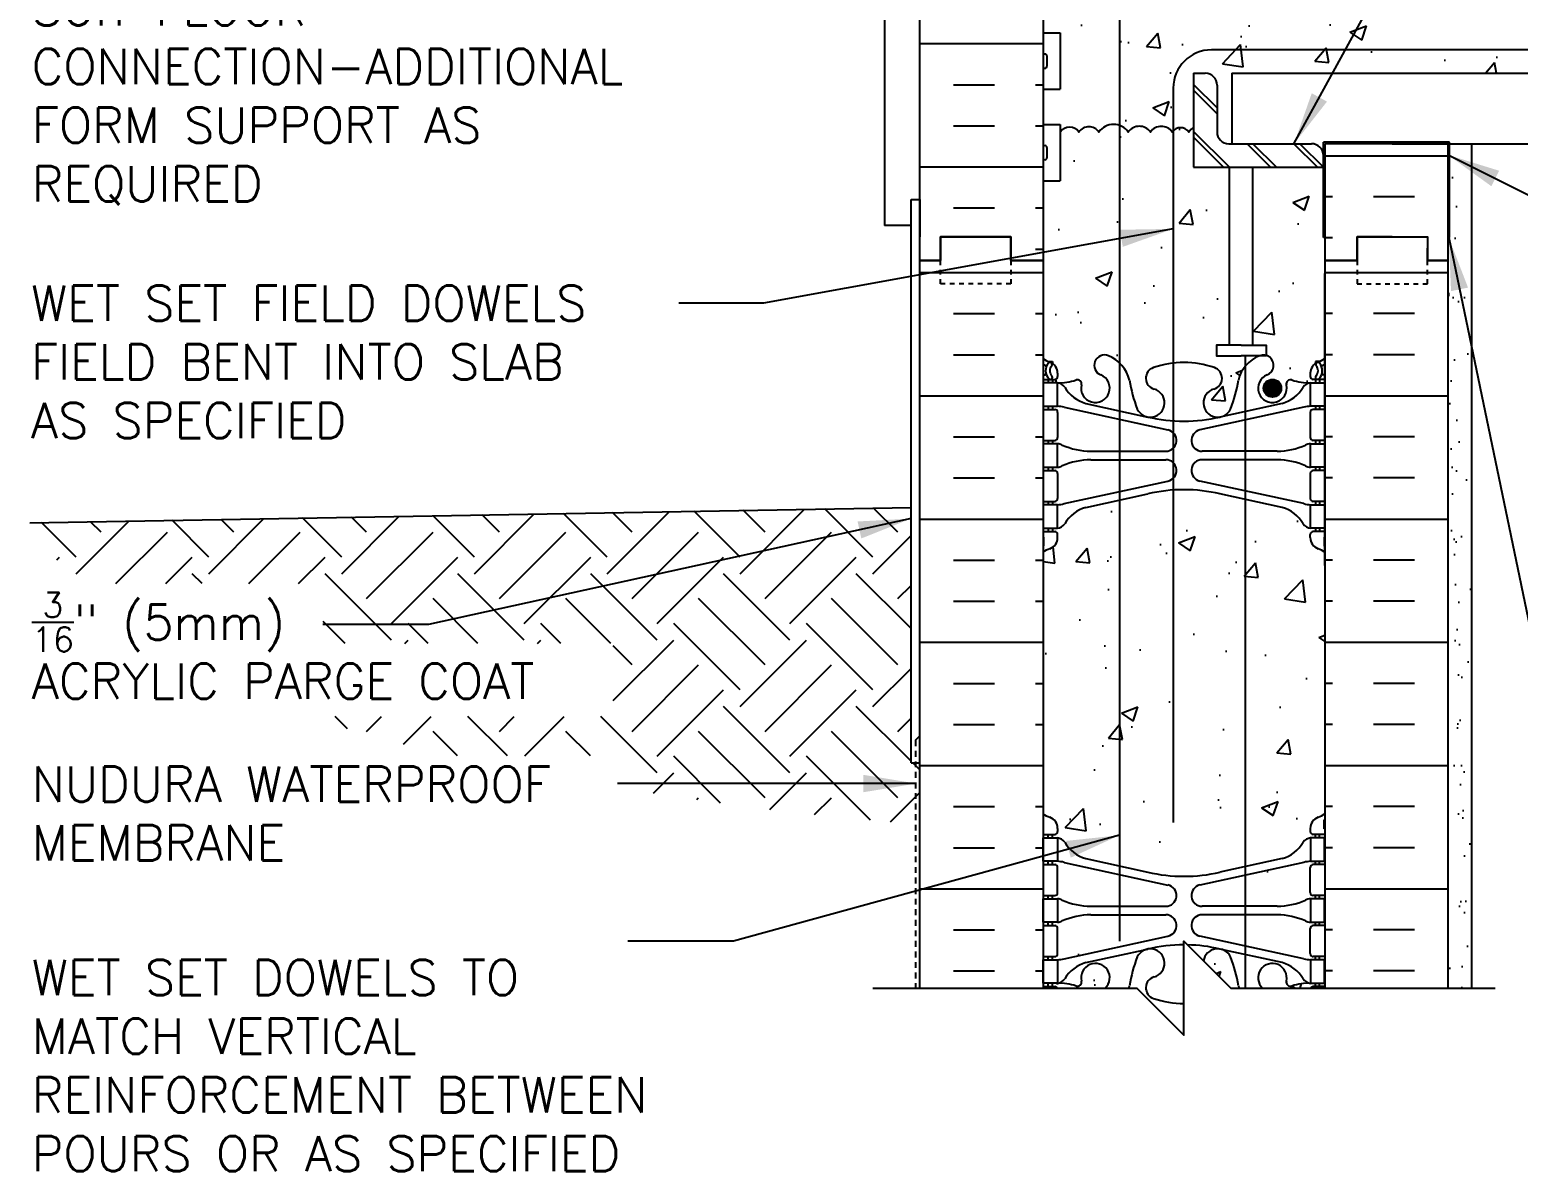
# Model space of a CAD drawing. Header units: inches. Extents: x 94.1 to 143.6, y 81.8 to 163.2.
# Drawn here: x 94.12 to 125.82, y 121.15 to 145.46 of the extents above; entities that cross this region are included whole.
import ezdxf

# ---------------------------------------------------------------- set-up
doc = ezdxf.new("R2010")
doc.units = ezdxf.units.IN
doc.header["$LTSCALE"] = 0.5
doc.header["$MEASUREMENT"] = 0
doc.linetypes.add('DASHED2', pattern=[0.375, 0.25, -0.125])
for name, color, linetype in [('HATCH', 12, 'Continuous'), ('line25', 2, 'Continuous'), ('LINE3', 3, 'Continuous'), ('LINE50', 5, 'Continuous'), ('LINE9', 9, 'Continuous'), ('TEXT', 4, 'Continuous'), ('Web_Edge', 9, 'Continuous')]:
    doc.layers.add(name, color=color, linetype=linetype)
doc.styles.add('DIM', font='romans.shx', dxfattribs={"width": 0.7})
doc.styles.add('ROMANS', font='romans.shx', dxfattribs={"height": 0.75})
doc.dimstyles.new('ext_12', dxfattribs={"dimscale": 12, "dimtxt": 0.09375, "dimasz": 0.09375, "dimexe": 0.09375, "dimexo": 0.0625, "dimgap": 0.0625, "dimtad": 1, "dimdec": 1, "dimzin": 3, "dimdsep": 46, "dimlunit": 4, "dimtxsty": 'DIM', "dimcen": 0.09, "dimdle": 0.09375, "dimclrt": 4, "dimadec": 0, "dimazin": 0, "dimtfac": 1, "dimtdec": 1, "dimtmove": 2, "dimatfit": 3, "dimfxl": 1, "dimfrac": 2, "dimtolj": 1, "dimtzin": 0, "dimarcsym": 0})
pattern_1 = [(50, (0, 5.5296), (3.5863, -0.31376), [0.375, -4.125]), (355, (0, 5.5296), (-0.69376, 3.76096), [0.3, -3.3]), (100.4514, (0.299, 5.5034), (2.89255, 3.4472), [0.3187, -3.50571]), (46.1842, (0, 6.5296), (5.3362, -0.8276), [0.5625, -6.1875]), (96.6356, (0.4447, 6.4606), (4.67331, 4.87059), [0.47805, -5.25856]), (351.1842, (0, 6.5296), (4.67331, 4.8706), [0.45, -4.95]), (21, (0.5, 6.2796), (2.984535, -2.013094), [0.375, -4.125]), (326, (0.5, 6.2796), (1.21658, 3.62575), [0.3, -3.3]), (71.4514, (0.7487, 6.1118), (4.20111, 1.61265), [0.3187, -3.50571]), (37.5, (0, 5.5296), (0.060799, 1.664469), [0, -3.26, 0, -3.35, 0, -3.3125]), (7.5, (0, 5.5296), (1.315348, 1.972059), [0, -1.91, 0, -3.185, 0, -1.2625]), (327.5, (-1.115, 5.5296), (2.669112, -0.112774), [0, -1.25, 0, -3.9, 0, -5.175]), (317.5, (-1.615, 5.5296), (2.91593, 0.500525), [0, -1.625, 0, -2.59, 0, -3.675])]

# ---------------------------------------------------------------- blocks, each defined once
blk = doc.blocks.new('Cutline')
at = {"layer": 'LINE9'}
blk.add_lwpolyline([(-12.25, 0), (-6.625, 0), (-5.625, -1), (-5.625, 1), (-4.625, 0), (1, 0)], dxfattribs=at)

msp = doc.modelspace()

# ---------------------------------------------------------------- hatches: boundary and pattern name
at = {"layer": 'HATCH'}
h = msp.add_hatch(dxfattribs=at)
h.set_pattern_fill('AR-CONC', color=256, scale=0.5)
h.paths.add_polyline_path([(121.337, 156.848), (121.702, 156.848), (121.702, 158.543), (121.702, 160.632, 0.064398), (121.592, 160.698), (121.502, 160.698), (121.502, 160.74, -0.249069), (121.392, 160.947), (121.392, 161.043), (120.378, 161.043, 0.094254), (120.474, 160.982, -1), (120.31, 160.573, -0.2257), (119.876, 161.043), (119.702, 161.043), (119.119, 161.626, 0.380915), (119.338, 161.284, -0.735593), (119.351, 160.826, -0.082755), (118.702, 160.718), (118.702, 160.043), (117.702, 161.043), (117.528, 161.043, -0.2257), (117.094, 160.573, -1), (116.93, 160.982, 0.094254), (117.026, 161.043), (116.005, 161.043, -0.119718), (116.012, 161.014), (116.012, 160.947, -0.249069), (115.902, 160.74), (115.902, 160.698), (115.812, 160.698, 0.064398), (115.702, 160.632), (115.702, 158.543), (115.702, 156.848), (116.067, 156.848), (116.067, 155.648), (115.702, 155.648), (115.702, 155.314), (115.771, 155.525, -0.725737), (115.877, 155.544), (115.926, 155.394), (116.052, 155.394, -0.414214), (116.102, 155.344), (116.102, 155.314), (116.202, 155.314), (116.202, 153.799, 0.258958), (116.461, 153.332, -0.31131), (116.518, 153.202, 2.127293), (116.93, 153.426, -1), (117.094, 153.835, -0.325306), (117.56, 153.093, 0.10488), (117.733, 152.281, 1.422913), (118.066, 152.748, -0.735593), (118.054, 153.206, -0.082755), (118.702, 153.314, -0.082755), (119.351, 153.206, -0.735593), (119.338, 152.748, 1.422913), (119.671, 152.281, 0.10488), (119.844, 153.093, -0.325306), (120.31, 153.835, -1), (120.474, 153.426, 2.127293), (120.886, 153.202, -0.31131), (120.943, 153.332, 0.258958), (121.202, 153.799), (121.202, 155.314), (121.302, 155.314), (121.302, 155.344, -0.414214), (121.352, 155.394), (121.478, 155.394), (121.521, 155.525, -0.725737), (121.627, 155.544), (121.702, 155.314), (121.702, 155.648), (121.337, 155.648)])
h.paths.add_polyline_path([(121.202, 148.496, 0.291097), (120.914, 148.949), (119.656, 149.538, 0.093369), (118.849, 149.745, 0.016332), (118.702, 149.75, 0.109869), (117.748, 149.538), (116.49, 148.949, 0.291097), (116.202, 148.496), (116.202, 147.355), (116.322, 147.155), (116.322, 147.043), (116.322, 146.952, -0.026985), (116.382, 146.927, -0.520567), (116.741, 146.784, -0.520567), (117.083, 146.931, -0.520567), (117.656, 146.891, -0.520567), (117.937, 147.012, -0.520567), (118.299, 147.168, -0.362673), (118.953, 147.268, -0.132818), (119.138, 147.073, -0.520567), (119.443, 146.951, -0.520567), (119.933, 146.995, -0.520567), (120.278, 147.044, -0.520567), (120.877, 147.065, -0.223247), (121.093, 147.173), (121.202, 147.355)])
h.paths.add_polyline_path([(132.765, 145.778), (132.765, 147.028), (121.337, 147.028), (121.337, 147.043, 0.513851), (120.877, 147.065, 0.520567), (120.278, 147.044, 0.520567), (119.933, 146.995, 0.520567), (119.443, 146.951, 0.520567), (119.138, 147.073, 0.132818), (118.953, 147.268, 0.362673), (118.299, 147.168, 0.520567), (117.937, 147.012, 0.520567), (117.656, 146.891, 0.520567), (117.083, 146.931, 0.520567), (116.741, 146.784, 0.520567), (116.382, 146.927, 0.026985), (116.322, 146.952, 0.108139), (116.067, 146.986), (116.067, 146.138), (115.702, 146.138), (115.702, 145.388), (116.067, 145.388), (116.067, 144.188), (115.702, 144.188), (115.702, 143.438), (116.067, 143.438), (116.067, 143.277, -0.522376), (116.467, 143.278, -0.520567), (116.89, 143.278, -0.520567), (117.516, 143.278, -0.520567), (117.988, 143.278, -0.520567), (118.451, 143.278, -0.520567), (118.805, 143.278, -0.108934), (118.907, 143.371), (118.907, 144.528), (119.157, 144.528, -0.414214), (119.407, 144.278), (119.407, 143.278, 0.414214), (119.657, 143.028), (119.721, 143.028), (119.721, 144.528), (133.515, 144.528), (133.765, 144.778), (131.765, 144.778)])
h.paths.add_polyline_path([(119.671, 142.528), (118.907, 142.528), (118.907, 143.371, 0.108934), (118.805, 143.278, 0.520567), (118.451, 143.278, 0.520567), (117.988, 143.278, 0.520567), (117.516, 143.278, 0.520567), (116.89, 143.278, 0.520567), (116.467, 143.278, 0.522376), (116.067, 143.277), (116.067, 142.238), (115.702, 142.238), (115.702, 140.543), (115.702, 138.454, 0.064398), (115.812, 138.388), (115.902, 138.388), (115.902, 138.346, -0.249069), (116.012, 138.139), (116.012, 138.072, -0.414214), (115.95, 138.009), (115.902, 138.009), (115.902, 137.939), (116.007, 137.939, 0.10046), (116.401, 137.996, -0.601435), (116.52, 137.891, 2.182095), (116.93, 138.104, -1), (117.094, 138.513, -0.24438), (117.542, 137.992, 0.053157), (117.708, 137.378, 1.553132), (118.066, 137.802, -0.735593), (118.054, 138.26, -0.082755), (118.702, 138.369, -0.082755), (119.351, 138.26, -0.735593), (119.338, 137.802, 1.553132), (119.696, 137.378, 0.053157), (119.862, 137.992, -0.24062), (120.301, 138.509), (120.19, 138.509), (119.921, 138.509), (119.392, 138.509), (119.392, 138.736), (119.671, 138.736)])
h.paths.add_polyline_path([(142.568, 146.028), (142.568, 147.028), (134.13, 147.028), (134.13, 146.278), (133.377, 145.525), (142.068, 145.528)])
h.paths.add_polyline_path([(142.068, 145.528), (133.377, 145.525), (133.13, 145.278), (135.13, 145.278), (134.38, 144.528), (143.068, 144.528), (143.568, 145.028), (141.568, 145.028)])
h.paths.add_polyline_path([(121.702, 141.028), (121.671, 141.028), (121.671, 142.528), (120.171, 142.528), (120.171, 138.736), (120.45, 138.736), (120.45, 138.521, -0.72044), (120.474, 138.104, 2.182095), (120.884, 137.891, -0.601435), (121.003, 137.996, 0.10046), (121.397, 137.939), (121.502, 137.939), (121.502, 138.009), (121.455, 138.009, -0.414214), (121.392, 138.072), (121.392, 138.139, -0.249069), (121.502, 138.346), (121.502, 138.388), (121.592, 138.388, 0.064398), (121.702, 138.454)])
h.paths.add_polyline_path([(121.702, 134.324, 0.082415), (121.559, 134.403, -0.317837), (121.392, 134.639), (121.392, 134.707, -0.414214), (121.455, 134.769), (121.502, 134.769), (121.502, 134.839), (121.397, 134.839, -0.188973), (121.241, 134.934, 0.196323), (120.792, 135.28), (119.47, 135.571, 0.057795), (118.702, 135.66, 0.057795), (117.934, 135.571), (116.612, 135.28, 0.196323), (116.163, 134.934, -0.188973), (116.007, 134.839), (115.902, 134.839), (115.902, 134.769), (115.95, 134.769, -0.414214), (116.012, 134.707), (116.012, 134.639, -0.317837), (115.845, 134.403, 0.082415), (115.702, 134.324), (115.702, 128.762, 0.082415), (115.845, 128.683, -0.317837), (116.012, 128.447), (116.012, 128.379, -0.414214), (115.95, 128.317), (115.902, 128.317), (115.902, 128.247), (116.007, 128.247, -0.188973), (116.163, 128.152, 0.196323), (116.612, 127.806), (117.934, 127.515, 0.057795), (118.702, 127.426, 0.057795), (119.47, 127.515), (120.792, 127.806, 0.196323), (121.241, 128.152, -0.188973), (121.397, 128.247), (121.502, 128.247), (121.502, 128.317), (121.455, 128.317, -0.414214), (121.392, 128.379), (121.392, 128.447, -0.317837), (121.559, 128.683, 0.082415), (121.702, 128.762)])
h.paths.add_polyline_path([(119.696, 125.708, 0.223253), (119.496, 125.873), (119.476, 125.877, 0.421243), (119.119, 125.626), (119.702, 125.043), (119.876, 125.043, -0.017704), (119.862, 125.094, 0.053157)])
h.paths.add_polyline_path([(120.884, 125.195, 1.731684), (120.378, 125.043), (121.399, 125.043, -0.280582), (121.455, 125.077), (121.502, 125.077), (121.502, 125.147), (121.397, 125.147, 0.10046), (121.003, 125.09, -0.601435)])
h.paths.add_polyline_path([(116.52, 125.195, -0.601435), (116.401, 125.09, 0.10046), (116.007, 125.147), (115.902, 125.147), (115.902, 125.077), (115.95, 125.077, -0.280582), (116.005, 125.043), (117.026, 125.043, 1.731684)])
h.paths.add_polyline_path([(117.928, 125.877), (117.908, 125.873, 0.223253), (117.708, 125.708, 0.053157), (117.542, 125.094, -0.017704), (117.528, 125.043), (117.702, 125.043), (118.702, 124.043), (118.702, 124.718, -0.082755), (118.054, 124.826, -0.735593), (118.066, 125.284, 0.955472)])
h = msp.add_hatch(dxfattribs=at)
h.set_pattern_fill('INSUL', color=256, scale=7, style=0)
h.set_pattern_definition([(0, (-2810.4594, -256.4665), (0, 2.625), []), (0, (-2810.4594, -255.5915), (0, 2.625), [0.875, -0.875]), (0, (-2810.4594, -254.7165), (0, 2.625), [0.875, -0.875])])
h.paths.add_polyline_path([(113.077, 140.543), (113.515, 140.543), (113.515, 141.043), (115.015, 141.043), (115.015, 140.543), (115.702, 140.543), (115.702, 158.543), (115.015, 158.543), (115.015, 159.043), (113.515, 159.043), (113.515, 158.543), (113.077, 158.543)])
h = msp.add_hatch(dxfattribs=at)
h.set_pattern_fill('INSUL', color=256, scale=7, style=0)
h.set_pattern_definition([(180, (3047.8637, -256.229), (0, 2.625), []), (180, (3047.8637, -255.354), (0, 2.625), [0.875, -0.875]), (180, (3047.8637, -254.479), (0, 2.625), [0.875, -0.875])])
h.paths.add_polyline_path([(124.327, 143.041), (121.702, 143.041), (121.702, 140.781), (122.39, 140.781), (122.39, 141.281), (123.89, 141.281), (123.89, 140.781), (124.327, 140.781)])
h = msp.add_hatch(dxfattribs=at)
h.set_pattern_fill('AR-SAND', color=256, scale=0.5, style=0)
h.set_pattern_definition([(37.5, (0, 5.5296), (-0.0314967, 0.963412), [0, -0.76, 0, -0.85, 0, -0.8125]), (7.5, (0, 5.5296), (0.884888, 1.411073), [0, -0.41, 0, -0.685, 0, -0.2625]), (327.5, (-0.615, 5.5296), (1.557071, 0.0028295), [0, -0.25, 0, -0.9, 0, -1.175]), (317.5, (-0.615, 5.5296), (1.503063, 0.438838), [0, -0.125, 0, -0.59, 0, -0.675])])
h.paths.add_polyline_path([(124.827, 143.028), (124.327, 143.028), (124.327, 134.043), (124.327, 125.043), (124.827, 125.043)])
h = msp.add_hatch(dxfattribs=at)
h.set_pattern_fill('INSUL', color=256, scale=7, style=0)
h.set_pattern_definition([(0, (-2810.4594, -274.4665), (0, 2.625), []), (0, (-2810.4594, -273.5915), (0, 2.625), [0.875, -0.875]), (0, (-2810.4594, -272.7165), (0, 2.625), [0.875, -0.875])])
h.paths.add_polyline_path([(113.077, 125.043), (115.702, 125.043), (115.702, 140.543), (115.015, 140.543), (115.015, 141.043), (113.515, 141.043), (113.515, 140.543), (113.077, 140.543)])
h = msp.add_hatch(dxfattribs=at)
h.set_pattern_fill('INSUL', color=256, scale=7, style=0)
h.set_pattern_definition([(180, (3047.8637, -274.4665), (0, 2.625), []), (180, (3047.8637, -273.5915), (0, 2.625), [0.875, -0.875]), (180, (3047.8637, -272.7165), (0, 2.625), [0.875, -0.875])])
h.paths.add_polyline_path([(121.702, 125.043), (124.327, 125.043), (124.327, 140.543), (123.89, 140.543), (123.89, 141.043), (122.39, 141.043), (122.39, 140.543), (121.702, 140.543)])
h = msp.add_hatch(dxfattribs=at)
h.set_pattern_fill('EARTH', color=256, scale=8, angle=45, style=0)
h.set_pattern_definition([(45, (0, 5.5296), (2e-16, 2.828427), [2, -2]), (45, (-0.5303, 6.06), (2e-16, 2.828427), [2, -2]), (45, (-1.0607, 6.5902), (2e-16, 2.828427), [2, -2]), (135, (-1.0607, 6.9438), (-2.828427, 4e-16), [2, -2]), (135, (-0.5303, 7.4741), (-2.828427, 4e-16), [2, -2]), (135, (2e-16, 8.0045), (-2.828427, 4e-16), [2, -2])])
h.paths.add_polyline_path([(103.157, 129.99), (106.857, 129.99), (106.857, 129.285), (107.568, 129.169), (108.906, 128.974), (110.282, 128.8), (111.678, 128.651), (113.077, 128.534), (113.077, 129.843), (112.89, 129.843), (112.89, 135.284), (94.121, 134.956), (94.19, 134.832), (94.423, 134.489), (94.658, 134.205), (94.896, 133.966), (95.14, 133.758), (95.268, 133.659), (100.37, 133.659), (100.37, 132.384), (106.547, 132.384), (106.547, 130.829), (100.051, 130.829), (100.566, 130.659), (101.254, 130.457), (102.04, 130.25), (102.936, 130.038)])
h = msp.add_hatch(dxfattribs=at)
h.set_pattern_fill('AR-CONC', color=256, scale=0.5, style=0)
h.set_pattern_definition(pattern_1)
h.paths.add_polyline_path([(120.687, 126.787, 0.097844), (121.294, 126.919, -0.134256), (121.405, 126.947), (121.502, 126.947), (121.502, 127.017), (121.455, 127.017, -0.414214), (121.392, 127.079), (121.392, 127.614, -0.414214), (121.455, 127.677), (121.502, 127.677), (121.502, 127.747), (121.397, 127.747, 0.036537), (121.253, 127.723), (120.004, 127.451), (120.004, 126.787)])
h = msp.add_hatch(dxfattribs=at)
h.set_pattern_fill('AR-CONC', color=256, scale=0.5, style=0)
h.set_pattern_definition(pattern_1)
h.paths.add_polyline_path([(116.717, 126.607, 0.097844), (116.111, 126.475, -0.134256), (115.999, 126.447), (115.902, 126.447), (115.902, 126.377), (115.95, 126.377, -0.414214), (116.012, 126.314), (116.012, 125.779, -0.414214), (115.95, 125.717), (115.902, 125.717), (115.902, 125.647), (116.007, 125.647, 0.036537), (116.151, 125.671), (118.362, 126.152, 0.897292), (118.313, 126.607)])
h = msp.add_hatch(dxfattribs=at)
h.set_pattern_fill('AR-CONC', color=256, scale=0.5, style=0)
h.set_pattern_definition(pattern_1)
h.paths.add_polyline_path([(117.026, 125.043, 1.731684), (116.52, 125.195, -0.601435), (116.401, 125.09, 0.10046), (116.007, 125.147), (115.902, 125.147), (115.902, 125.077), (115.95, 125.077, -0.280582), (116.005, 125.043)])
h = msp.add_hatch(dxfattribs=at)
h.set_pattern_fill('AR-CONC', color=256, scale=0.5, style=0)
h.set_pattern_definition(pattern_1)
h.paths.add_polyline_path([(121.399, 125.043, -0.280582), (121.455, 125.077), (121.502, 125.077), (121.502, 125.147), (121.397, 125.147, 0.10046), (121.003, 125.09, -0.601435), (120.884, 125.195, 1.731684), (120.378, 125.043)])
h = msp.add_hatch(dxfattribs=at)
h.set_pattern_fill('AR-CONC', color=256, scale=0.5, style=0)
h.paths.add_polyline_path([(120.274, 121.98), (119.042, 121.712, 0.897292), (119.091, 121.257), (120.274, 121.257)])
at = {"layer": 'LINE3'}
msp.add_hatch(color=256, dxfattribs=at).paths.add_polyline_path([(120.775, 137.821, 1), (120.4, 137.821, 1)])

# ---------------------------------------------------------------- linework, layer by layer
for p, q in [((112.89, 141.843), (112.89, 141.843)), ((113.077, 141.843), (113.077, 141.043))]:
    msp.add_line(p, q)
at = {"layer": 'HATCH'}
for p, q in [((118.907, 144.292), (119.407, 143.792)), ((118.907, 144.167), (119.407, 143.667)), ((118.907, 143.292), (119.671, 142.528)), ((118.907, 143.167), (119.546, 142.528)), ((120.046, 143.028), (120.546, 142.528)), ((120.171, 143.028), (120.671, 142.528)), ((121.046, 143.028), (121.546, 142.528)), ((121.171, 143.028), (121.671, 142.528))]:
    msp.add_line(p, q, dxfattribs=at)
msp.add_lwpolyline([(118.907, 143.371, 0.108934), (118.805, 143.278, 0.520567), (118.451, 143.278, 0.520567), (117.988, 143.278, 0.520567), (117.516, 143.278, 0.520567), (116.89, 143.278, 0.520567), (116.467, 143.278, 0.520567), (116.068, 143.278)], format="xyb", dxfattribs=at)
at = {"layer": 'line25'}
for p, q in [((115.702, 158.543), (115.702, 140.543)), ((115.702, 145.388), (116.067, 145.388)), ((116.067, 145.388), (116.067, 144.188)), ((118.907, 144.528), (118.907, 142.528)), ((118.907, 144.528), (119.157, 144.528)), ((119.407, 144.278), (119.407, 143.278)), ((115.702, 144.188), (116.067, 144.188)), ((115.702, 143.438), (116.067, 143.438)), ((116.067, 143.438), (116.067, 142.238)), ((119.657, 143.028), (121.421, 143.028)), ((124.358, 143.059), (121.671, 143.059)), ((121.671, 141.028), (121.671, 143.059)), ((124.327, 143.028), (121.702, 143.028)), ((121.702, 143.028), (121.702, 141.028)), ((124.327, 143.028), (124.327, 141.028)), ((124.358, 141.028), (124.358, 143.059)), ((121.671, 142.528), (121.671, 142.778)), ((121.702, 142.79), (121.702, 125.043)), ((118.907, 142.528), (121.671, 142.528)), ((119.671, 138.736), (119.671, 142.528)), ((120.171, 138.736), (120.171, 142.528)), ((115.702, 142.238), (116.067, 142.238)), ((121.702, 141.028), (121.671, 141.028)), ((124.327, 141.028), (124.358, 141.028)), ((115.702, 140.543), (115.702, 125.043)), ((121.702, 134.043), (121.702, 140.262))]:
    msp.add_line(p, q, dxfattribs=at)
at = {"layer": 'line25', "color": 192}
msp.add_line((123.14, 143.028), (132.765, 143.028), dxfattribs=at)
at = {"layer": 'line25'}
for points in [[(119.921, 138.736), (119.392, 138.736), (119.392, 138.509), (119.921, 138.509)], [(119.921, 138.736), (120.45, 138.736), (120.45, 138.509), (120.19, 138.509)], [(120.19, 138.509), (119.921, 138.509)]]:
    msp.add_lwpolyline(points, dxfattribs=at)
for centre, start, end in [((119.157, 144.278), 0, 90), ((119.657, 143.278), 180, 270), ((121.421, 142.778), 0, 90)]:
    msp.add_arc(centre, 0.25, start, end, dxfattribs=at)
at = {"layer": 'LINE3'}
for p, q in [((117.328, 160.543), (117.328, 126.043)), ((131.551, 145.028), (119.286, 145.028)), ((118.474, 144.215), (118.474, 128.569)), ((120.004, 138.514), (120.004, 125.043))]:
    msp.add_line(p, q, dxfattribs=at)
msp.add_circle((120.587, 137.821), 0.188, dxfattribs=at)
msp.add_arc((119.286, 144.215), 0.812, 90, 180, dxfattribs=at)
at = {"layer": 'LINE50'}
for p, q in [((113.077, 140.543), (113.077, 158.543)), ((124.327, 134.043), (124.327, 143.028)), ((113.077, 125.043), (113.077, 140.543)), ((124.327, 125.043), (124.327, 140.543)), ((94.121, 134.956), (112.89, 135.284))]:
    msp.add_line(p, q, dxfattribs=at)
for points in [[(113.077, 140.543), (113.515, 140.543), (113.515, 141.043), (115.015, 141.043), (115.015, 140.543), (115.702, 140.543)], [(115.702, 140.543), (115.015, 140.543), (115.015, 141.043), (113.515, 141.043), (113.515, 140.543), (113.077, 140.543)], [(121.702, 140.543), (122.39, 140.543), (122.39, 141.043), (123.89, 141.043), (123.89, 140.543), (124.327, 140.543)], [(123.14, 141.043), (122.39, 141.043), (122.39, 140.543), (121.702, 140.543)], [(124.327, 140.543), (123.89, 140.543), (123.89, 140.805)]]:
    msp.add_lwpolyline(points, dxfattribs=at)
at = {"layer": 'LINE9'}
for p, q in [((112.327, 161.043), (112.327, 141.284)), ((115.702, 144.898), (115.702, 144.678)), ((115.742, 144.938), (115.742, 144.938)), ((115.782, 144.898), (115.782, 144.678)), ((115.702, 144.843), (115.702, 144.843)), ((115.702, 144.733), (115.702, 144.733)), ((115.742, 144.638), (115.742, 144.638)), ((119.721, 144.528), (133.515, 144.528)), ((119.721, 144.528), (119.721, 143.028)), ((115.742, 142.988), (115.742, 142.988)), ((124.827, 143.028), (124.827, 125.043)), ((115.702, 142.948), (115.702, 142.728)), ((115.702, 142.893), (115.702, 142.893)), ((115.702, 142.783), (115.702, 142.783)), ((115.742, 142.688), (115.742, 142.688)), ((115.782, 142.948), (115.782, 142.728)), ((112.89, 129.843), (112.89, 141.843)), ((112.89, 141.843), (113.077, 141.843)), ((112.89, 141.284), (112.327, 141.284)), ((112.89, 129.843), (113.077, 129.843))]:
    msp.add_line(p, q, dxfattribs=at)
at = {"layer": 'LINE9', "linetype": 'DASHED2'}
for q in [(113.077, 130.418), (112.983, 125.043)]:
    msp.add_line((112.983, 130.324), q, dxfattribs=at)
at = {"layer": 'LINE9', "linetype": 'DASHED2', "ltscale": 0.15}
for points in [[(115.015, 140.543), (115.015, 140.543), (115.015, 140.043), (113.515, 140.043), (113.515, 140.543), (113.515, 140.543)], [(115.015, 140.543), (115.015, 140.543), (115.015, 140.043), (113.515, 140.043), (113.515, 140.543), (113.515, 140.543)], [(122.39, 140.543), (122.39, 140.543), (122.39, 140.043), (123.89, 140.043), (123.89, 140.543), (123.89, 140.543)], [(122.39, 140.543), (122.39, 140.543), (122.39, 140.043), (123.89, 140.043), (123.89, 140.543), (123.89, 140.543)]]:
    msp.add_lwpolyline(points, dxfattribs=at)
at = {"layer": 'LINE9'}
for centre, start, end in [((115.742, 144.898), 90, 180), ((115.742, 144.898), 0, 90), ((115.742, 144.678), 180, 270), ((115.742, 144.678), 270, 0), ((115.742, 142.948), 90, 180), ((115.742, 142.948), 0, 90), ((115.742, 142.728), 180, 270), ((115.742, 142.728), 270, 0)]:
    msp.add_arc(centre, 0.04, start, end, dxfattribs=at)
at = {"layer": 'Web_Edge'}
for p, q in [((115.812, 138.388), (115.902, 138.388)), ((115.902, 138.388), (115.902, 138.346)), ((121.592, 138.388), (121.502, 138.388)), ((121.502, 138.388), (121.502, 138.346)), ((115.702, 138.109), (115.744, 138.109)), ((115.702, 138.009), (115.95, 138.009)), ((115.812, 138.009), (115.812, 137.939)), ((115.902, 138.009), (115.902, 137.939)), ((116.012, 138.139), (116.012, 138.072)), ((121.392, 138.139), (121.392, 138.072)), ((121.702, 138.009), (121.455, 138.009)), ((121.502, 138.009), (121.502, 137.939)), ((121.592, 138.009), (121.592, 137.939)), ((121.702, 138.109), (121.66, 138.109)), ((115.702, 137.369), (115.95, 137.369)), ((115.812, 137.439), (115.812, 137.369)), ((115.902, 137.439), (115.902, 137.369)), ((116.012, 137.307), (116.012, 136.772)), ((116.151, 137.415), (118.362, 136.934)), ((116.612, 137.498), (117.934, 137.208)), ((121.253, 137.415), (119.042, 136.934)), ((120.792, 137.498), (119.47, 137.208)), ((121.392, 137.307), (121.392, 136.772)), ((121.702, 137.369), (121.455, 137.369)), ((121.502, 137.439), (121.502, 137.369)), ((121.592, 137.439), (121.592, 137.369)), ((115.702, 136.709), (115.95, 136.709)), ((115.812, 136.709), (115.812, 136.639)), ((115.902, 136.709), (115.902, 136.639)), ((121.702, 136.709), (121.455, 136.709)), ((121.502, 136.709), (121.502, 136.639)), ((121.592, 136.709), (121.592, 136.639)), ((116.717, 136.479), (118.313, 136.479)), ((120.687, 136.479), (119.091, 136.479)), ((115.702, 136.069), (115.95, 136.069)), ((115.812, 136.139), (115.812, 136.069)), ((115.902, 136.139), (115.902, 136.069)), ((116.012, 136.007), (116.012, 135.472)), ((116.717, 136.299), (118.313, 136.299)), ((120.687, 136.299), (119.091, 136.299)), ((121.392, 136.007), (121.392, 135.472)), ((121.702, 136.069), (121.455, 136.069)), ((121.502, 136.139), (121.502, 136.069)), ((121.592, 136.139), (121.592, 136.069)), ((116.151, 135.363), (118.362, 135.845)), ((121.253, 135.363), (119.042, 135.845)), ((115.702, 135.409), (115.95, 135.409)), ((115.812, 135.409), (115.812, 135.339)), ((115.902, 135.409), (115.902, 135.339)), ((116.612, 135.28), (117.934, 135.571)), ((120.792, 135.28), (119.47, 135.571)), ((121.702, 135.409), (121.455, 135.409)), ((121.502, 135.409), (121.502, 135.339)), ((121.592, 135.409), (121.592, 135.339)), ((115.702, 134.769), (115.95, 134.769)), ((115.812, 134.839), (115.812, 134.769)), ((115.902, 134.839), (115.902, 134.769)), ((121.702, 134.769), (121.455, 134.769)), ((121.502, 134.839), (121.502, 134.769)), ((121.592, 134.839), (121.592, 134.769)), ((115.712, 134.649), (115.712, 134.463)), ((116.012, 134.639), (116.012, 134.707)), ((121.392, 134.639), (121.392, 134.707)), ((121.692, 134.649), (121.692, 134.463)), ((115.712, 128.437), (115.712, 128.623)), ((116.012, 128.447), (116.012, 128.379)), ((121.392, 128.447), (121.392, 128.379)), ((121.692, 128.437), (121.692, 128.623)), ((115.702, 128.317), (115.95, 128.317)), ((115.812, 128.247), (115.812, 128.317)), ((115.902, 128.247), (115.902, 128.317)), ((121.702, 128.317), (121.455, 128.317)), ((121.502, 128.247), (121.502, 128.317)), ((121.592, 128.247), (121.592, 128.317)), ((116.612, 127.806), (117.934, 127.515)), ((120.792, 127.806), (119.47, 127.515)), ((115.702, 127.677), (115.95, 127.677)), ((115.812, 127.677), (115.812, 127.747)), ((115.902, 127.677), (115.902, 127.747)), ((116.012, 127.079), (116.012, 127.614)), ((116.151, 127.723), (118.362, 127.241)), ((121.253, 127.723), (119.042, 127.241)), ((121.392, 127.079), (121.392, 127.614)), ((121.702, 127.677), (121.455, 127.677)), ((121.502, 127.677), (121.502, 127.747)), ((121.592, 127.677), (121.592, 127.747)), ((115.702, 127.017), (115.95, 127.017)), ((115.812, 126.947), (115.812, 127.017)), ((115.902, 126.947), (115.902, 127.017)), ((121.702, 127.017), (121.455, 127.017)), ((121.502, 126.947), (121.502, 127.017)), ((121.592, 126.947), (121.592, 127.017)), ((116.717, 126.787), (118.313, 126.787)), ((116.717, 126.607), (118.313, 126.607)), ((120.687, 126.787), (119.091, 126.787)), ((120.687, 126.607), (119.091, 126.607)), ((115.702, 126.377), (115.95, 126.377)), ((115.812, 126.377), (115.812, 126.447)), ((115.902, 126.377), (115.902, 126.447)), ((116.012, 125.779), (116.012, 126.314)), ((121.392, 125.779), (121.392, 126.314)), ((121.702, 126.377), (121.455, 126.377)), ((121.502, 126.377), (121.502, 126.447)), ((121.592, 126.377), (121.592, 126.447)), ((116.151, 125.671), (118.362, 126.152)), ((116.612, 125.588), (117.934, 125.878)), ((121.253, 125.671), (119.042, 126.152)), ((120.792, 125.588), (119.47, 125.878)), ((115.702, 125.717), (115.95, 125.717)), ((115.812, 125.647), (115.812, 125.717)), ((115.902, 125.647), (115.902, 125.717)), ((121.702, 125.717), (121.455, 125.717)), ((121.502, 125.647), (121.502, 125.717)), ((121.592, 125.647), (121.592, 125.717)), ((115.702, 125.077), (115.95, 125.077)), ((115.812, 125.077), (115.812, 125.147)), ((115.902, 125.077), (115.902, 125.147)), ((121.702, 125.077), (121.455, 125.077)), ((121.502, 125.077), (121.502, 125.147)), ((121.592, 125.077), (121.592, 125.147))]:
    msp.add_line(p, q, dxfattribs=at)
for points in [[(115.707, 137.439), (116.007, 137.439), (116.007, 137.939), (115.707, 137.939)], [(121.697, 137.439), (121.397, 137.439), (121.397, 137.939), (121.697, 137.939)], [(115.707, 136.139), (116.007, 136.139), (116.007, 136.639), (115.707, 136.639)], [(121.697, 136.139), (121.397, 136.139), (121.397, 136.639), (121.697, 136.639)], [(115.707, 134.839), (116.007, 134.839), (116.007, 135.339), (115.707, 135.339)], [(121.697, 134.839), (121.397, 134.839), (121.397, 135.339), (121.697, 135.339)], [(115.707, 128.247), (116.007, 128.247), (116.007, 127.747), (115.707, 127.747)], [(121.697, 128.247), (121.397, 128.247), (121.397, 127.747), (121.697, 127.747)], [(115.707, 126.947), (116.007, 126.947), (116.007, 126.447), (115.707, 126.447)], [(121.697, 126.947), (121.397, 126.947), (121.397, 126.447), (121.697, 126.447)], [(115.707, 125.647), (116.007, 125.647), (116.007, 125.147), (115.707, 125.147)], [(121.697, 125.647), (121.397, 125.647), (121.397, 125.147), (121.697, 125.147)]]:
    msp.add_lwpolyline(points, close=True, dxfattribs=at)
for centre, radius, start, end in [((116.012, 138.846), 0.5, 231.6833, 250.5288), ((116.012, 138.846), 0.6, 238.8907, 245.0748), ((116.006, 138.194), 0.25, 140.1145, 222.4609), ((115.751, 138.284), 0.02, 340.7916, 65.0748), ((115.848, 138.325), 0.045, 319.1879, 141.448), ((115.762, 138.139), 0.25, 0, 70.5288), ((116.006, 138.194), 0.16, 140.0001, 222.4609), ((117.012, 138.309), 0.22, 68.1963, 248.1963), ((116.817, 137.821), 0.745, 13.2652, 68.1963), ((118.131, 138.033), 0.24, 108.923, 254.2747), ((118.702, 136.369), 2, 90, 108.923), ((118.702, 136.369), 2, 71.077, 90), ((119.273, 138.033), 0.24, 285.7253, 71.077), ((120.587, 137.821), 0.745, 111.8037, 166.7348), ((120.392, 138.309), 0.22, 291.8037, 111.8037), ((121.642, 138.139), 0.25, 109.4712, 180), ((121.556, 138.325), 0.045, 38.552, 220.8121), ((121.398, 138.194), 0.16, 317.5391, 39.9999), ((121.392, 138.846), 0.5, 289.4712, 308.3167), ((121.398, 138.194), 0.25, 317.5391, 39.8855), ((121.653, 138.284), 0.02, 114.9252, 199.2084), ((121.392, 138.846), 0.6, 294.9252, 301.1093), ((115.744, 138.129), 0.02, 270, 14.1541), ((115.855, 138.055), 0.045, 222.4609, 42.4609), ((115.95, 138.072), 0.0625, 270, 0), ((116.063, 138.938), 1, 266.7879, 289.9067), ((115.964, 137.693), 0.25, 37.2777, 80.0823), ((116.433, 137.912), 0.09, 346.6795, 108.8651), ((116.817, 137.821), 0.305, 166.6795, 68.1963), ((120.505, 138.463), 3, 189.0273, 201.1984), ((116.899, 138.463), 3, 338.8016, 350.9727), ((120.587, 137.821), 0.305, 111.8037, 13.3205), ((120.972, 137.912), 0.09, 71.1349, 193.3205), ((121.341, 138.938), 1, 250.0933, 273.2121), ((121.44, 137.693), 0.25, 99.9177, 142.7223), ((121.455, 138.072), 0.0625, 180, 270), ((121.55, 138.055), 0.045, 137.5391, 317.5391), ((121.66, 138.129), 0.02, 165.8459, 270), ((116.812, 138.221), 0.75, 210.155, 254.5838), ((117.984, 137.509), 0.305, 205.3782, 74.2747), ((119.421, 137.509), 0.305, 105.7253, 334.6218), ((120.593, 138.221), 0.75, 285.4162, 329.845), ((115.95, 137.307), 0.0625, 0, 90), ((115.917, 136.443), 1, 76.4291, 84.7991), ((121.488, 136.443), 1, 95.2009, 103.5709), ((121.455, 137.307), 0.0625, 90, 180), ((118.702, 140.475), 3.356, 256.7692, 270), ((118.702, 140.475), 3.356, 270, 283.2308), ((115.95, 136.772), 0.0625, 270, 0), ((116.003, 136.421), 0.219, 60.4937, 88.92), ((118.313, 136.709), 0.23, 270, 77.6055), ((119.091, 136.709), 0.23, 102.3945, 270), ((121.401, 136.421), 0.219, 91.08, 119.5063), ((121.455, 136.772), 0.0625, 180, 270), ((116.747, 138.079), 1.6, 246.5673, 268.9203), ((120.657, 138.079), 1.6, 271.0797, 293.4327), ((115.95, 136.007), 0.0625, 0, 90), ((116.003, 136.358), 0.219, 271.08, 299.5063), ((116.003, 136.358), 0.219, 271.08, 299.5063), ((116.747, 134.699), 1.6, 91.0797, 113.4327), ((116.747, 134.699), 1.6, 91.0797, 113.4327), ((118.313, 136.069), 0.23, 282.3945, 90), ((119.091, 136.069), 0.23, 90, 257.6055), ((120.657, 134.699), 1.6, 66.5673, 88.9203), ((120.657, 134.699), 1.6, 66.5673, 88.9203), ((121.401, 136.358), 0.219, 240.4937, 268.92), ((121.401, 136.358), 0.219, 240.4937, 268.92), ((121.455, 136.007), 0.0625, 90, 180), ((115.95, 135.472), 0.0625, 270, 0), ((115.917, 136.335), 1, 275.2009, 283.5709), ((118.702, 132.304), 3.356, 90, 103.2308), ((118.702, 132.304), 3.356, 76.7692, 90), ((121.488, 136.335), 1, 256.4291, 264.7991), ((121.455, 135.472), 0.0625, 180, 270), ((116.812, 134.557), 0.75, 105.4162, 149.845), ((120.593, 134.557), 0.75, 30.155, 74.5838), ((115.95, 134.707), 0.0625, 360, 90), ((115.964, 135.085), 0.25, 279.9177, 322.7223), ((121.44, 135.085), 0.25, 217.2777, 260.0823), ((121.455, 134.707), 0.0625, 90, 180), ((115.692, 134.649), 0.02, 0, 60.012), ((115.692, 134.463), 0.02, 301.073, 0), ((116.012, 133.932), 0.6, 121.073, 121.1093), ((115.762, 134.639), 0.25, 289.4712, 360), ((121.642, 134.639), 0.25, 180, 250.5288), ((121.712, 134.649), 0.02, 119.988, 180), ((121.712, 134.463), 0.02, 180, 238.927), ((121.392, 133.932), 0.6, 58.8907, 58.927), ((116.012, 133.932), 0.5, 109.4712, 128.3167), ((121.392, 133.932), 0.5, 51.6833, 70.5288), ((116.012, 129.154), 0.5, 231.6833, 250.5288), ((121.392, 129.154), 0.5, 289.4712, 308.3167), ((116.012, 129.154), 0.6, 238.8907, 238.927), ((115.692, 128.623), 0.02, 360, 58.927), ((115.692, 128.437), 0.02, 299.988, 360), ((115.762, 128.447), 0.25, 0, 70.5288), ((121.642, 128.447), 0.25, 109.4712, 180), ((121.712, 128.623), 0.02, 121.073, 180), ((121.712, 128.437), 0.02, 180, 240.012), ((121.392, 129.154), 0.6, 301.073, 301.1093), ((115.95, 128.379), 0.0625, 270, 0), ((115.964, 128.001), 0.25, 37.2777, 80.0823), ((116.812, 128.529), 0.75, 210.155, 254.5838), ((120.593, 128.529), 0.75, 285.4162, 329.845), ((121.44, 128.001), 0.25, 99.9177, 142.7223), ((121.455, 128.379), 0.0625, 180, 270), ((115.95, 127.614), 0.0625, 0, 90), ((115.917, 126.751), 1, 76.4291, 84.7991), ((118.702, 130.782), 3.356, 256.7692, 270), ((118.702, 130.782), 3.356, 270, 283.2308), ((121.488, 126.751), 1, 95.2009, 103.5709), ((121.455, 127.614), 0.0625, 90, 180), ((118.313, 127.017), 0.23, 270, 77.6055), ((119.091, 127.017), 0.23, 102.3945, 270), ((115.95, 127.079), 0.0625, 270, 0), ((116.003, 126.728), 0.219, 60.4937, 88.92), ((116.003, 126.728), 0.219, 60.4937, 88.92), ((116.747, 128.387), 1.6, 246.5673, 268.9203), ((116.747, 128.387), 1.6, 246.5673, 268.9203), ((120.657, 128.387), 1.6, 271.0797, 293.4327), ((120.657, 128.387), 1.6, 271.0797, 293.4327), ((121.401, 126.728), 0.219, 91.08, 119.5063), ((121.401, 126.728), 0.219, 91.08, 119.5063), ((121.455, 127.079), 0.0625, 180, 270), ((116.747, 125.007), 1.6, 91.0797, 113.4327), ((118.313, 126.377), 0.23, 282.3945, 90), ((119.091, 126.377), 0.23, 90, 257.6055), ((120.657, 125.007), 1.6, 66.5673, 88.9203), ((115.95, 126.314), 0.0625, 0, 90), ((116.003, 126.666), 0.219, 271.08, 299.5063), ((121.401, 126.666), 0.219, 240.4937, 268.92), ((121.455, 126.314), 0.0625, 90, 180), ((117.984, 125.577), 0.305, 285.7253, 154.6218), ((118.702, 122.611), 3.356, 90, 103.2308), ((118.702, 122.611), 3.356, 76.7692, 88.6964), ((119.421, 125.577), 0.305, 25.3782, 170.8642), ((115.95, 125.779), 0.0625, 270, 0), ((115.917, 126.643), 1, 275.2009, 283.5709), ((116.812, 124.865), 0.75, 105.4162, 149.845), ((116.817, 125.265), 0.305, 313.3415, 193.3205), ((120.505, 124.623), 3, 158.8016, 170.9727), ((116.899, 124.623), 3, 9.0273, 21.1984), ((120.587, 125.265), 0.305, 346.6795, 226.6585), ((120.593, 124.865), 0.75, 30.155, 74.5838), ((121.488, 126.643), 1, 256.4291, 264.7991), ((121.455, 125.779), 0.0625, 180, 270), ((115.964, 125.393), 0.25, 279.9177, 322.7223), ((118.131, 125.053), 0.24, 105.7253, 251.077), ((121.44, 125.393), 0.25, 217.2777, 260.0823), ((116.006, 124.892), 0.25, 137.5391, 142.9201), ((115.855, 125.031), 0.045, 15.9149, 137.5391), ((115.95, 125.014), 0.0625, 27.3074, 90), ((116.063, 124.148), 1, 70.0933, 93.2121), ((116.433, 125.174), 0.09, 251.1349, 13.3205), ((116.817, 125.265), 0.745, 342.6779, 346.7348), ((120.587, 125.265), 0.745, 193.2652, 197.3221), ((120.972, 125.174), 0.09, 166.6795, 288.8651), ((121.341, 124.148), 1, 86.7879, 109.9067), ((121.455, 125.014), 0.0625, 90, 152.6926), ((121.55, 125.031), 0.045, 42.4609, 164.0851), ((121.398, 124.892), 0.25, 37.0799, 42.4609), ((118.702, 126.718), 2, 251.077, 270)]:
    msp.add_arc(centre, radius, start, end, dxfattribs=at)

# ---------------------------------------------------------------- block references
at = {"layer": 'HATCH'}
msp.add_blockref('Cutline', (124.327, 125.043), dxfattribs=at)

# ---------------------------------------------------------------- texts
at = {"layer": 'TEXT', "char_height": 0.75, "style": 'ROMANS'}
for s, insert, width, attachment_point in [('FORM PANELS c/w INSERT WEBS-CUT TO SUIT FLOOR CONNECTION-ADDITIONAL FORM SUPPORT AS REQUIRED', (94.162, 145.264), 14.34197, 4), ('WET SET FIELD DOWELS FIELD BENT INTO SLAB AS SPECIFIED', (94.147, 140.009), 13.80847, 1), ('\\A1;{\\H0.7x;\\S3/16;\\H1.429x;" (5mm)\\PACRYLIC PARGE COAT}', (94.162, 132.338), 15.60412, 4), ('\\A1;{\\H1x;NUDURA WATERPROOF MEMBRANE}', (94.162, 128.763), 14.22818, 4), ('WET SET DOWELS TO MATCH VERTICAL REINFORCEMENT BETWEEN POURS OR AS SPECIFIED', (94.162, 123.395), 14.34197, 4)]:
    msp.add_mtext(s, dxfattribs=dict(at, insert=insert, width=width, attachment_point=attachment_point))

# ---------------------------------------------------------------- leaders
at = {"layer": 'TEXT'}
for points in [[(121.046, 143.028), (129.281, 158.069), (130.493, 158.069)], [(124.327, 142.79), (129.949, 139.984), (131.464, 139.984)], [(118.474, 141.215), (109.748, 139.632), (107.946, 139.632)], [(124.343, 141.028), (126.711, 129.634), (128.025, 129.634)], [(112.89, 135.044), (102.61, 132.787), (100.365, 132.787)], [(113.001, 129.402), (109.653, 129.402), (106.635, 129.402)], [(117.328, 128.3), (109.107, 126.044), (106.861, 126.044)]]:
    msp.add_leader(points, dimstyle='ext_12', override={"dimgap": 0.0625, "dimtad": 0}, dxfattribs=at)

doc.saveas('drawing.dxf')
